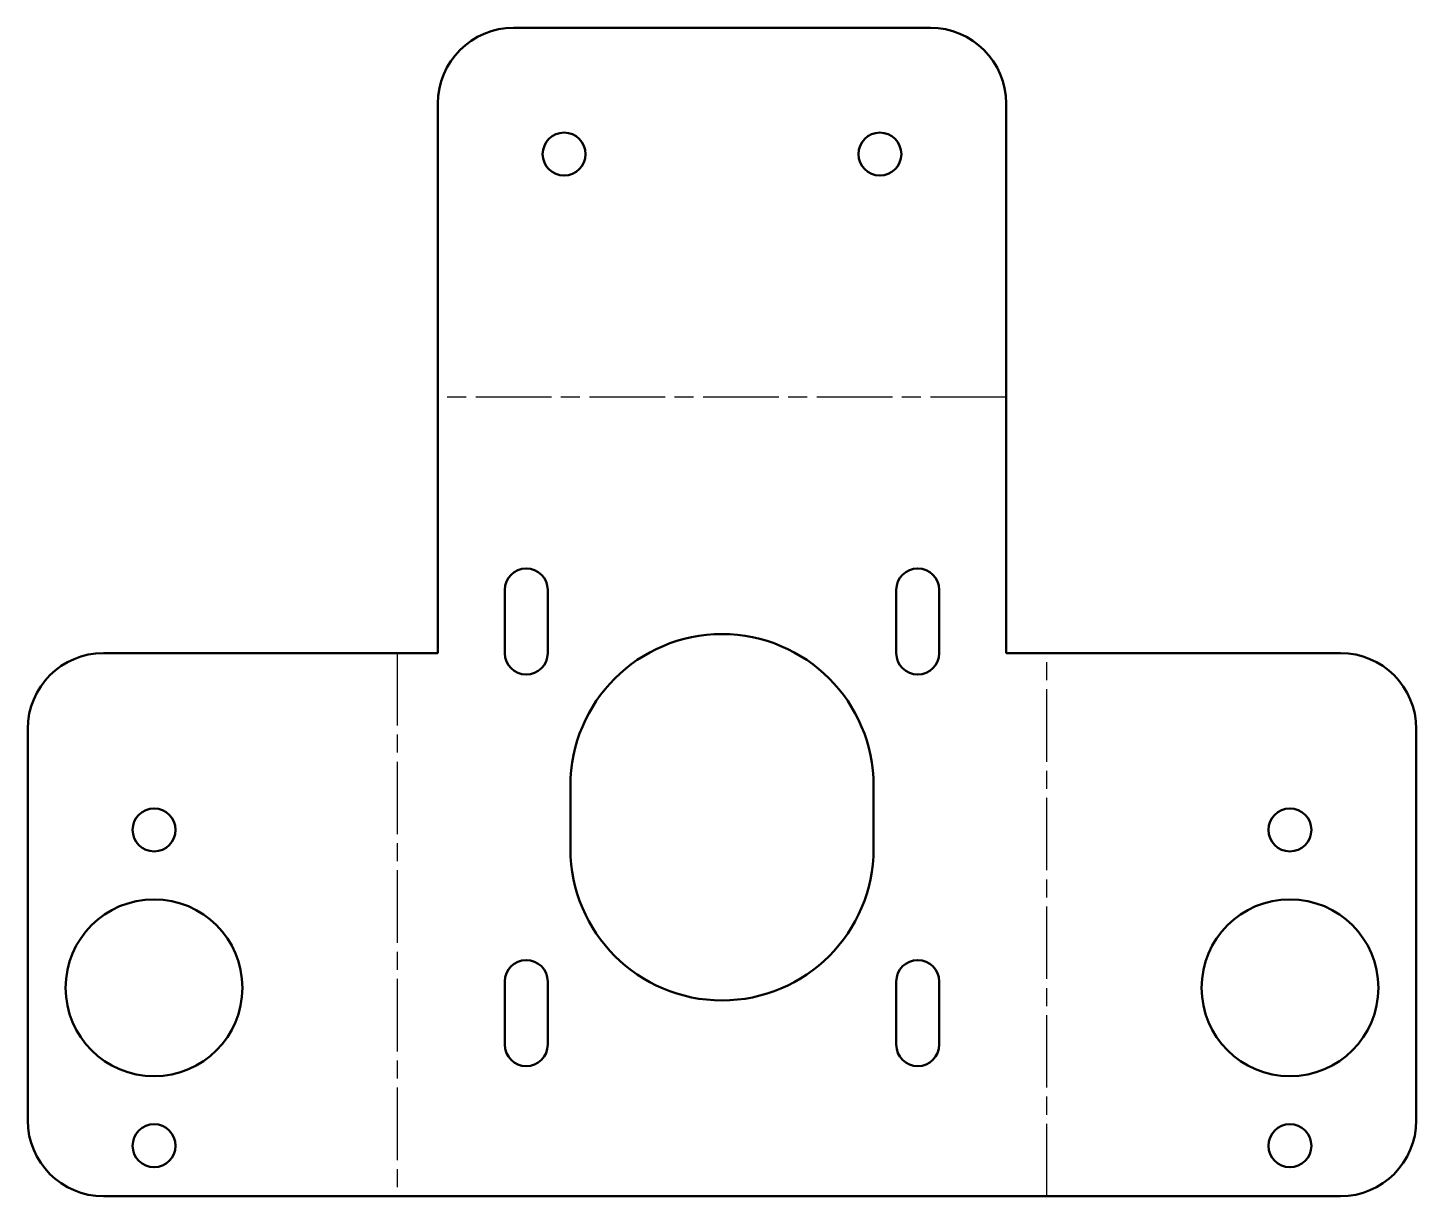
# Model space of a CAD drawing. Header units: millimetres. Extents: x 155 to 265, y 102 to 195.
import ezdxf

# ---------------------------------------------------------------- set-up
doc = ezdxf.new("R2010")
doc.units = ezdxf.units.MM
doc.linetypes.add('CHAIN', pattern=[0.3543, 0.2362, -0.0295, 0.0591, -0.0295])
doc.layers.add('Bend Centerline (ISO)', color=7, linetype='CHAIN', lineweight=25)
doc.layers.add('Visible (ISO)', color=7, linetype='Continuous', lineweight=50)

msp = doc.modelspace()

# ---------------------------------------------------------------- linework, layer by layer
at = {"layer": 'Bend Centerline (ISO)', "ltscale": 25.402201}
msp.add_line((232.5, 165.52), (187.5, 165.52), dxfattribs=at)
at = {"layer": 'Bend Centerline (ISO)', "ltscale": 24.273214}
for p, q in [((184.27, 145.25), (184.27, 102.25)), ((235.73, 102.25), (235.73, 145.25))]:
    msp.add_line(p, q, dxfattribs=at)
at = {"layer": 'Visible (ISO)'}
for p, q in [((193.5, 194.75), (226.5, 194.75)), ((187.5, 145.25), (187.5, 188.75)), ((232.5, 188.75), (232.5, 145.25)), ((192.8, 145.25), (192.8, 150.25)), ((196.2, 150.25), (196.2, 145.25)), ((223.8, 145.25), (223.8, 150.25)), ((227.2, 150.25), (227.2, 145.25)), ((161.03, 145.25), (187.5, 145.25)), ((232.5, 145.25), (258.97, 145.25)), ((155.03, 108.25), (155.03, 139.25)), ((264.97, 139.25), (264.97, 108.25)), ((198, 129.75), (198, 134.75)), ((222, 134.75), (222, 129.75)), ((192.8, 114.25), (192.8, 119.25)), ((196.2, 119.25), (196.2, 114.25)), ((223.8, 114.25), (223.8, 119.25)), ((227.2, 119.25), (227.2, 114.25)), ((258.97, 102.25), (161.03, 102.25))]:
    msp.add_line(p, q, dxfattribs=at)
for centre, radius in [((197.5, 184.75), 1.7), ((222.5, 184.75), 1.7), ((165.03, 131.25), 1.7), ((254.97, 131.25), 1.7), ((165.03, 118.75), 7), ((254.97, 118.75), 7), ((165.03, 106.25), 1.7), ((254.97, 106.25), 1.7)]:
    msp.add_circle(centre, radius, dxfattribs=at)
for centre, radius, start, end in [((193.5, 188.75), 6, 90, 180), ((226.5, 188.75), 6, 0, 90), ((194.5, 150.25), 1.7, 0, 180), ((225.5, 150.25), 1.7, 0, 180), ((210, 134.75), 12, 0, 180), ((161.03, 139.25), 6, 90, 180), ((194.5, 145.25), 1.7, 180, 0), ((225.5, 145.25), 1.7, 180, 0), ((258.97, 139.25), 6, 0, 90), ((210, 129.75), 12, 180, 0), ((194.5, 119.25), 1.7, 0, 180), ((225.5, 119.25), 1.7, 0, 180), ((194.5, 114.25), 1.7, 180, 0), ((225.5, 114.25), 1.7, 180, 0), ((161.03, 108.25), 6, 180, 270), ((258.97, 108.25), 6, 270, 0)]:
    msp.add_arc(centre, radius, start, end, dxfattribs=at)

doc.saveas('drawing.dxf')
